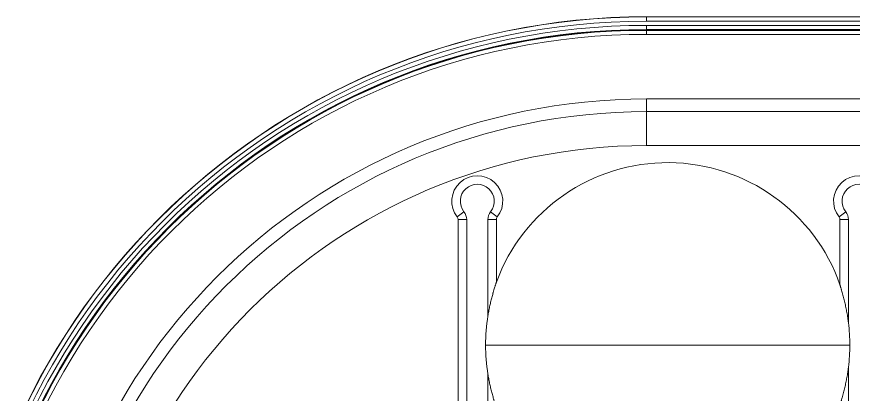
# Model space of a CAD drawing. Header units: millimetres. Extents: x 409 to 2276, y 1039 to 1674.
# Drawn here: x 1536.5 to 1635, y 1501.4 to 1545.8 of the extents above; entities that cross this region are included whole.
import ezdxf

# ---------------------------------------------------------------- set-up
doc = ezdxf.new("R2010")
doc.units = ezdxf.units.MM
doc.layers.add('粗实线层', color=7, linetype='Continuous', lineweight=35)

msp = doc.modelspace()

# ---------------------------------------------------------------- linework, layer by layer
at = {"layer": '粗实线层', "lineweight": 20}
for p, q in [((1610.626, 1545.318), (1610.626, 1545.818)), ((1750.626, 1545.818), (1610.626, 1545.818)), ((1750.626, 1545.318), (1610.626, 1545.318)), ((1610.626, 1544.819), (1610.626, 1544.32)), ((1610.626, 1544.819), (1750.626, 1544.819)), ((1750.626, 1544.345), (1610.626, 1544.345)), ((1610.626, 1544.265), (1610.626, 1544.32)), ((1610.626, 1544.32), (1750.626, 1544.32)), ((1610.626, 1544.265), (1750.626, 1544.265)), ((1610.626, 1543.765), (1610.626, 1544.265)), ((1610.626, 1544.24), (1750.626, 1544.24)), ((1610.626, 1543.765), (1750.626, 1543.765)), ((1610.626, 1536.161), (1750.626, 1536.161)), ((1610.626, 1534.661), (1610.626, 1536.161)), ((1750.626, 1534.661), (1610.626, 1534.661)), ((1750.626, 1534.661), (1610.626, 1534.661)), ((1610.626, 1530.661), (1610.626, 1534.661)), ((1750.626, 1530.661), (1610.626, 1530.661)), ((1589.131, 1522.868), (1588.345, 1522.249)), ((1592.274, 1522.868), (1593.06, 1522.249)), ((1634.093, 1522.868), (1633.307, 1522.249)), ((1589.453, 1521.94), (1588.453, 1521.94)), ((1588.453, 1521.94), (1588.453, 1488.56)), ((1589.453, 1521.94), (1589.453, 1488.56)), ((1591.953, 1521.94), (1592.953, 1521.94)), ((1591.953, 1510.577), (1591.953, 1521.94)), ((1592.953, 1514.579), (1592.953, 1521.94)), ((1633.414, 1521.94), (1633.414, 1514.26)), ((1634.414, 1521.94), (1633.414, 1521.94)), ((1634.414, 1521.94), (1634.414, 1509.772)), ((1554.299, 1520.988), (1554.338, 1520.949)), ((1591.679, 1507.161), (1613.126, 1507.161)), ((1634.574, 1507.161), (1613.126, 1507.161)), ((1634.414, 1504.55), (1634.414, 1491.457)), ((1591.953, 1503.745), (1591.953, 1488.56))]:
    msp.add_line(p, q, dxfattribs=at)
for centre, radius, start, end in [((1610.626, 1464.661), 81.183, 90, 180), ((1610.626, 1464.661), 81.157, 90, 180), ((1610.626, 1464.661), 80.657, 90, 180), ((1610.626, 1464.661), 80.158, 90, 180), ((1610.626, 1464.661), 79.683, 90, 180), ((1610.626, 1464.661), 79.659, 90, 180), ((1610.626, 1464.661), 79.603, 90, 180), ((1610.626, 1464.661), 79.579, 90, 180), ((1610.626, 1464.661), 79.104, 90, 180), ((1610.626, 1464.661), 71.5, 90, 180), ((1610.626, 1464.661), 70, 90, 180), ((1610.626, 1464.661), 70, 90, 180), ((1610.626, 1464.661), 66, 90, 180), ((1613.126, 1507.161), 21.494, 19.28489, 159.81272), ((1590.703, 1524.105), 3, 321.78679, 218.21321), ((1635.664, 1524.105), 3, 321.78679, 218.21321), ((1590.703, 1524.105), 2, 321.78679, 218.21321), ((1635.664, 1524.105), 2, 321.78679, 218.21321), ((1587.953, 1521.94), 0.5, 360, 38.21321), ((1587.953, 1521.94), 1.5, 360, 38.21321), ((1593.453, 1521.94), 1.5, 141.78679, 180), ((1593.453, 1521.94), 0.5, 141.78679, 180), ((1632.914, 1521.94), 0.5, 360, 38.21321), ((1632.914, 1521.94), 1.5, 360, 38.21321), ((1613.126, 1507.161), 21.448, 170.83475, 180), ((1613.126, 1507.161), 21.448, 0, 6.99207), ((1613.126, 1507.161), 21.448, 180, 189.16525), ((1613.126, 1507.161), 21.448, 353.00793, 0)]:
    msp.add_arc(centre, radius, start, end, dxfattribs=at)
for points, knots in [([(1592.953, 1514.579), (1592.953, 1514.577), (1592.952, 1514.573), (1592.949, 1514.564), (1592.948, 1514.561), (1592.946, 1514.553), (1592.945, 1514.548), (1592.94, 1514.533), (1592.937, 1514.522), (1592.929, 1514.497), (1592.925, 1514.483), (1592.918, 1514.461), (1592.915, 1514.454), (1592.911, 1514.438), (1592.908, 1514.43), (1592.9, 1514.406), (1592.895, 1514.389), (1592.878, 1514.338), (1592.867, 1514.301), (1592.849, 1514.245), (1592.843, 1514.226), (1592.83, 1514.187), (1592.824, 1514.167), (1592.805, 1514.108), (1592.793, 1514.068), (1592.755, 1513.947), (1592.729, 1513.864), (1592.678, 1513.696), (1592.652, 1513.611), (1592.614, 1513.481), (1592.602, 1513.438), (1592.576, 1513.351), (1592.564, 1513.307), (1592.527, 1513.176), (1592.502, 1513.088), (1592.455, 1512.912), (1592.431, 1512.824), (1592.362, 1512.559), (1592.318, 1512.381), (1592.234, 1512.024), (1592.194, 1511.845), (1592.117, 1511.485), (1592.081, 1511.304), (1592.014, 1510.942), (1591.982, 1510.76), (1591.953, 1510.577)], [0, 0, 0, 0, 0.015625, 0.015625, 0.023437, 0.023437, 0.03125, 0.03125, 0.046875, 0.046875, 0.0625, 0.0625, 0.070312, 0.070312, 0.078125, 0.078125, 0.09375, 0.09375, 0.125, 0.125, 0.140625, 0.140625, 0.15625, 0.15625, 0.1875, 0.1875, 0.25, 0.25, 0.3125, 0.3125, 0.34375, 0.34375, 0.375, 0.375, 0.4375, 0.4375, 0.5, 0.5, 0.625, 0.625, 0.75, 0.75, 0.875, 0.875, 1, 1, 1, 1]), ([(1634.414, 1509.772), (1634.39, 1509.975), (1634.362, 1510.177), (1634.301, 1510.581), (1634.268, 1510.782), (1634.196, 1511.184), (1634.157, 1511.384), (1634.096, 1511.683), (1634.074, 1511.783), (1634.031, 1511.982), (1634.008, 1512.081), (1633.962, 1512.278), (1633.939, 1512.376), (1633.891, 1512.572), (1633.866, 1512.669), (1633.816, 1512.863), (1633.79, 1512.959), (1633.738, 1513.15), (1633.712, 1513.245), (1633.659, 1513.434), (1633.632, 1513.527), (1633.598, 1513.643), (1633.591, 1513.666), (1633.577, 1513.711), (1633.571, 1513.734), (1633.551, 1513.802), (1633.537, 1513.846), (1633.518, 1513.91), (1633.511, 1513.932), (1633.499, 1513.974), (1633.492, 1513.994), (1633.48, 1514.034), (1633.474, 1514.053), (1633.463, 1514.091), (1633.457, 1514.109), (1633.449, 1514.135), (1633.447, 1514.144), (1633.442, 1514.16), (1633.44, 1514.168), (1633.433, 1514.191), (1633.429, 1514.204), (1633.424, 1514.222), (1633.422, 1514.228), (1633.419, 1514.238), (1633.417, 1514.246), (1633.416, 1514.253), (1633.415, 1514.257), (1633.414, 1514.259), (1633.414, 1514.26)], [0, 0, 0, 0, 0.125, 0.125, 0.25, 0.25, 0.375, 0.375, 0.4375, 0.4375, 0.5, 0.5, 0.5625, 0.5625, 0.625, 0.625, 0.6875, 0.6875, 0.75, 0.75, 0.8125, 0.8125, 0.828125, 0.828125, 0.84375, 0.84375, 0.875, 0.875, 0.890625, 0.890625, 0.90625, 0.90625, 0.921875, 0.921875, 0.9375, 0.9375, 0.945313, 0.945313, 0.953125, 0.953125, 0.96875, 0.96875, 0.976563, 0.976563, 0.984375, 0.992188, 0.992188, 1, 1, 1, 1]), ([(1633.414, 1500.062), (1633.414, 1500.064), (1633.415, 1500.069), (1633.418, 1500.08), (1633.419, 1500.085), (1633.422, 1500.095), (1633.424, 1500.1), (1633.429, 1500.118), (1633.433, 1500.132), (1633.44, 1500.155), (1633.442, 1500.162), (1633.447, 1500.179), (1633.45, 1500.187), (1633.457, 1500.214), (1633.463, 1500.232), (1633.474, 1500.27), (1633.48, 1500.289), (1633.493, 1500.329), (1633.499, 1500.35), (1633.511, 1500.391), (1633.518, 1500.413), (1633.538, 1500.478), (1633.551, 1500.522), (1633.577, 1500.611), (1633.591, 1500.656), (1633.631, 1500.794), (1633.658, 1500.887), (1633.698, 1501.029), (1633.712, 1501.077), (1633.738, 1501.173), (1633.752, 1501.221), (1633.791, 1501.367), (1633.817, 1501.464), (1633.867, 1501.659), (1633.892, 1501.757), (1633.94, 1501.953), (1633.964, 1502.051), (1634.033, 1502.347), (1634.076, 1502.545), (1634.158, 1502.942), (1634.196, 1503.141), (1634.268, 1503.542), (1634.301, 1503.742), (1634.362, 1504.145), (1634.39, 1504.348), (1634.414, 1504.55)], [0, 0, 0, 0, 0.015625, 0.015625, 0.023437, 0.023437, 0.03125, 0.03125, 0.046875, 0.046875, 0.054687, 0.054687, 0.0625, 0.0625, 0.078125, 0.078125, 0.09375, 0.09375, 0.109375, 0.109375, 0.125, 0.125, 0.15625, 0.15625, 0.1875, 0.1875, 0.25, 0.25, 0.28125, 0.28125, 0.3125, 0.3125, 0.375, 0.375, 0.4375, 0.4375, 0.5, 0.5, 0.625, 0.625, 0.75, 0.75, 0.875, 0.875, 1, 1, 1, 1]), ([(1591.953, 1503.745), (1591.982, 1503.562), (1592.014, 1503.38), (1592.082, 1503.017), (1592.118, 1502.836), (1592.194, 1502.475), (1592.235, 1502.295), (1592.298, 1502.025), (1592.32, 1501.936), (1592.364, 1501.757), (1592.387, 1501.668), (1592.433, 1501.49), (1592.457, 1501.402), (1592.505, 1501.225), (1592.529, 1501.138), (1592.579, 1500.963), (1592.604, 1500.876), (1592.642, 1500.747), (1592.655, 1500.705), (1592.68, 1500.619), (1592.693, 1500.577), (1592.731, 1500.451), (1592.757, 1500.368), (1592.795, 1500.248), (1592.807, 1500.208), (1592.826, 1500.15), (1592.832, 1500.13), (1592.844, 1500.092), (1592.85, 1500.073), (1592.868, 1500.017), (1592.88, 1499.981), (1592.896, 1499.93), (1592.901, 1499.913), (1592.911, 1499.881), (1592.916, 1499.866), (1592.925, 1499.838), (1592.929, 1499.824), (1592.935, 1499.806), (1592.937, 1499.8), (1592.94, 1499.789), (1592.942, 1499.784), (1592.946, 1499.769), (1592.949, 1499.761), (1592.952, 1499.749), (1592.953, 1499.745), (1592.953, 1499.744)], [0, 0, 0, 0, 0.125, 0.125, 0.25, 0.25, 0.375, 0.375, 0.4375, 0.4375, 0.5, 0.5, 0.5625, 0.5625, 0.625, 0.625, 0.6875, 0.6875, 0.71875, 0.71875, 0.75, 0.75, 0.8125, 0.8125, 0.84375, 0.84375, 0.859375, 0.859375, 0.875, 0.875, 0.90625, 0.90625, 0.921875, 0.921875, 0.9375, 0.9375, 0.953125, 0.953125, 0.960937, 0.960937, 0.96875, 0.96875, 0.984375, 0.984375, 1, 1, 1, 1])]:
    msp.add_open_spline(points, degree=3, knots=knots, dxfattribs=at)

doc.saveas('drawing.dxf')
